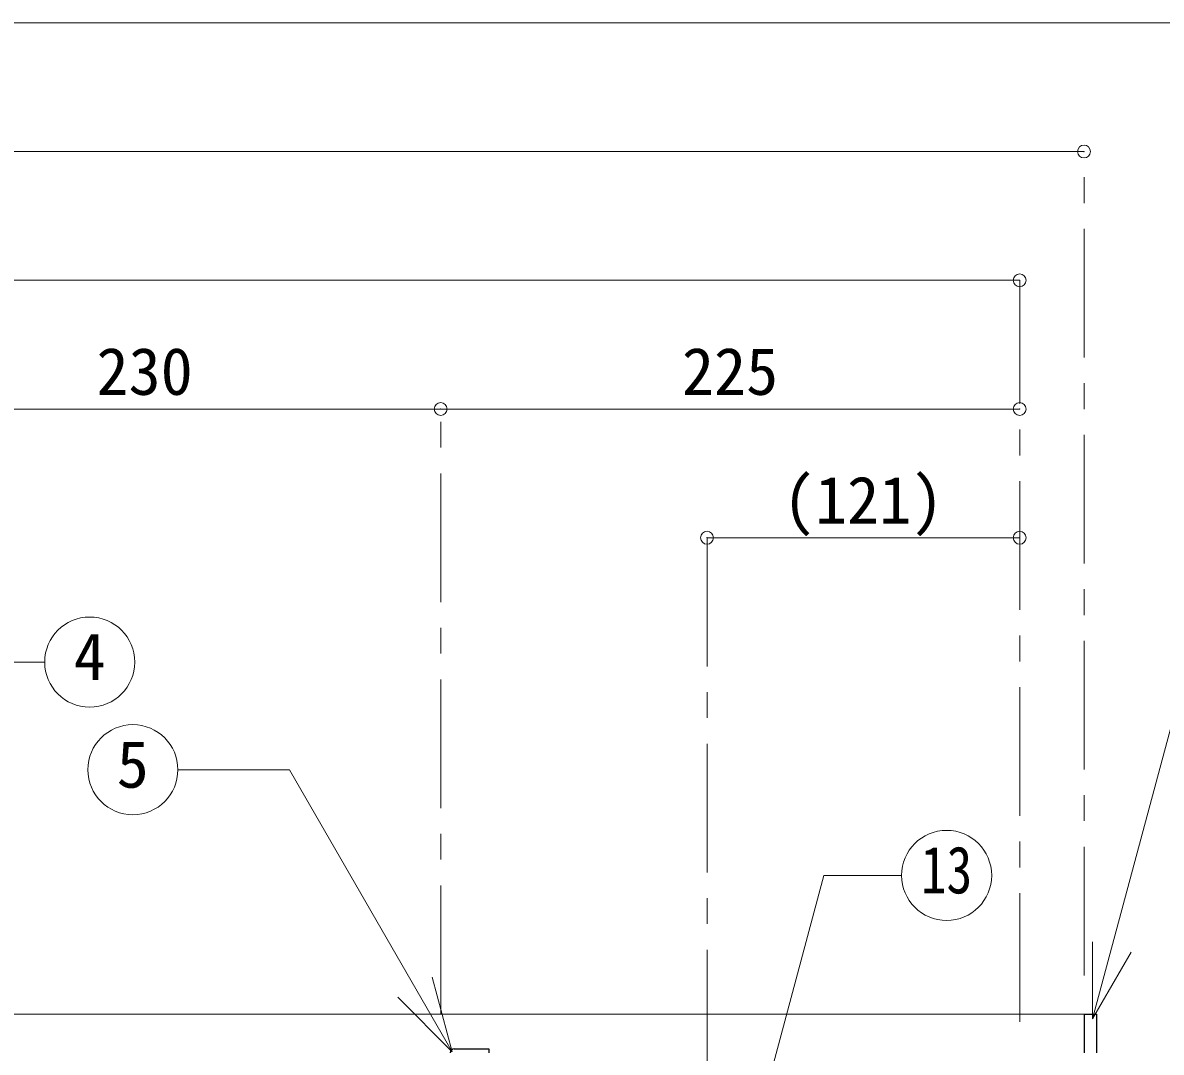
# Model space of a CAD drawing. Units: millimetres at full size, sheet at 1:10. Extents: x -2114 to 1936, y -1399 to 1411.
# Drawn here: x -956.3 to -513.9, y -323.4 to 76.4 of the extents above; entities that cross this region are included whole.
import ezdxf
from ezdxf.enums import TextEntityAlignment as Align

# ---------------------------------------------------------------- set-up
doc = ezdxf.new("R2010")
doc.units = ezdxf.units.MM
doc.header["$LTSCALE"] = 10
doc.header["$PDMODE"] = 32
doc.header["$PDSIZE"] = 5
doc.linetypes.add('CHAIN1', pattern=[8, 5, -1, 1, -1])
doc.layers.add('0-0_ﾚｲﾔ1', color=4, linetype='Continuous', lineweight=9)
doc.styles.add('ＭＳ ゴシック', font='')
doc.styles.get('ＭＳ ゴシック').set_extended_font_data('MS Gothic')

msp = doc.modelspace()

# ---------------------------------------------------------------- linework, layer by layer
at = {"layer": '0-0_ﾚｲﾔ1'}
for p, q in [((-408.92, 76.36), (-1628.92, 76.36)), ((-1493.92, 26.36), (-543.92, 26.36)), ((-1468.92, -23.64), (-568.92, -23.64)), ((-793.92, -73.64), (-1023.92, -73.64)), ((-568.92, -73.64), (-793.92, -73.64)), ((-690.42, -123.64), (-568.92, -123.64)), ((-1018.67, -308.64), (-543.92, -308.64))]:
    msp.add_line(p, q, dxfattribs=at)
at = {"layer": '0-0_ﾚｲﾔ1', "linetype": 'CHAIN1'}
for p, q in [((-543.92, -293.64), (-543.92, 26.36)), ((-568.92, -311.64), (-568.92, -23.64)), ((-793.92, -308.64), (-793.92, -73.64)), ((-690.42, -123.64), (-690.42, -611.64))]:
    msp.add_line(p, q, dxfattribs=at)
at = {"layer": '0-0_ﾚｲﾔ1', "color": 7, "lineweight": 18}
for p, q in [((-947.8, -171.92), (-988.36, -171.92)), ((-540.57, -310.51), (-509.99, -196.42)), ((-686.94, -411.05), (-645.07, -254.77)), ((-614.81, -254.77), (-645.07, -254.77)), ((-540.57, -310.51), (-540.57, -280.51)), ((-540.57, -310.51), (-525.57, -284.53)), ((-789.42, -323.24), (-797.18, -294.26)), ((-789.42, -323.24), (-810.63, -302.02))]:
    msp.add_line(p, q, dxfattribs=at)
at = {"layer": '0-0_ﾚｲﾔ1', "color": 5, "lineweight": 25}
for p, q in [((-543.92, -308.64), (-538.92, -308.64)), ((-543.92, -308.64), (-543.92, -323.64)), ((-538.92, -323.64), (-538.92, -308.64)), ((-788.67, -322.14), (-775.17, -322.14)), ((-775.17, -322.14), (-775.17, -323.64))]:
    msp.add_line(p, q, dxfattribs=at)
at = {"layer": '0-0_ﾚｲﾔ1', "color": 7, "lineweight": 18}
msp.add_lwpolyline([(-789.42, -323.24), (-852.65, -213.72), (-896.04, -213.72)], dxfattribs=at)
for centre in [(-930.3, -171.92), (-913.54, -213.72), (-597.31, -254.77)]:
    msp.add_circle(centre, 17.5, dxfattribs=at)
at = {"layer": '0-0_ﾚｲﾔ1', "color": 5, "lineweight": 25}
msp.add_arc((-788.67, -323.64), 1.5, 90, 180, dxfattribs=at)
at = {"layer": '0-0_ﾚｲﾔ1', "color": 1}
for p in [(-543.92, 26.36), (-568.92, -23.64), (-793.92, -73.64), (-568.92, -73.64), (-690.42, -123.64), (-568.92, -123.64)]:
    msp.add_point(p, dxfattribs=at)

# ---------------------------------------------------------------- texts
at = {"layer": '0-0_ﾚｲﾔ1', "color": 7, "style": 'ＭＳ ゴシック'}
for s, p in [('230', (-927.67, -73.64)), ('225', (-700.17, -73.64)), ('(121)', (-660.92, -123.64)), ('4', (-936.55, -184.42)), ('5', (-919.79, -226.22))]:
    msp.add_text(s, height=18.33, dxfattribs=at).set_placement(p, align=Align.BOTTOM_LEFT)
at = {"layer": '0-0_ﾚｲﾔ1', "color": 7, "style": 'ＭＳ ゴシック', "width": 0.8}
msp.add_text('13', height=18.33, dxfattribs=at).set_placement((-607.31, -267.27), align=Align.BOTTOM_LEFT)

doc.saveas('drawing.dxf')
